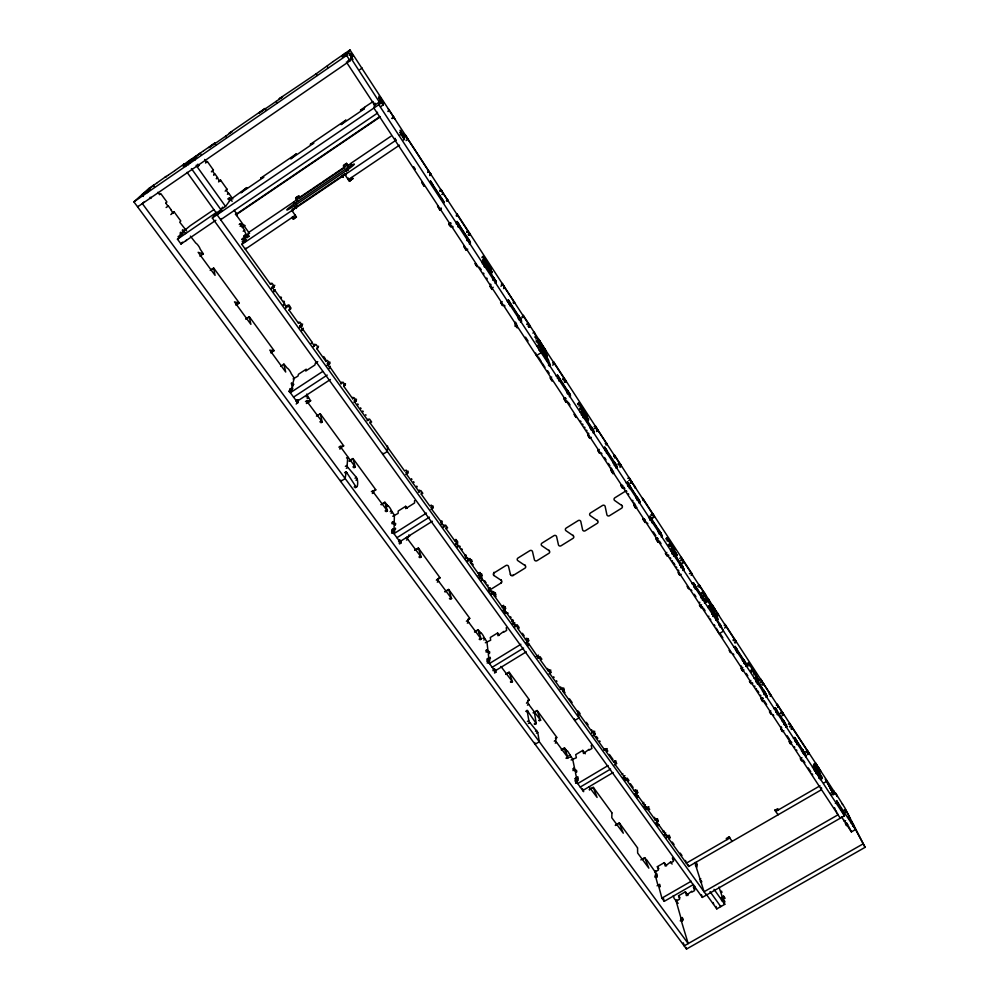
<?xml version="1.0" encoding="UTF-8"?>
<svg xmlns="http://www.w3.org/2000/svg" width="999" height="999" viewBox="0 0 999 999"><rect width="100%" height="100%" fill="white"/><g stroke="black" fill="none" stroke-linecap="round" stroke-linejoin="round"><path stroke-width="1.5" d="M392.757 516.233L398.139 513.411L398.176 511.063L405.669 506.306L405.669 508.628L414.585 502.972L414.548 500.661M407.842 139.385L405.731 135.327L404.583 136.101M399.525 543.956L400.886 543.094L400.287 540.983M400.099 540.734L399.925 539.959M340.821 480.144L340.659 481.431L345.154 478.533L346.178 471.74L355.519 486.088C358.029 490.072 358.429 479.395 356.381 477.372L347.065 466.433L347.727 457.205L346.516 457.979M392.619 533.266L394.006 531.568L393.044 528.983L391.695 529.832M392.869 523.813L394.205 522.964L394.393 515.197L391.471 510.789A3.409 0.687 57.3 0 0 389.672 507.517A3.409 0.687 57.3 0 0 387.824 505.806L384.865 502.147L381.168 504.507M394.93 525.212L393.231 521.628L391.895 522.477M500.924 666.42L512.45 681.793L509.165 672.377L505.869 674.4M402.222 135.964L404.395 139.51L404.445 136.576L402.297 133.504M387.562 446.016L387.337 451.461L382.804 454.37L382.867 453.134M403.196 140.097L404.395 139.298L400.062 132.218L401.148 133.878M343.619 445.916L340.209 446.416L355.307 467.033L352.984 458.716L349.25 461.126M419.842 557.704L421.166 556.88L418.406 548.214L414.997 550.349M395.542 140.297L395.142 138.349M242.183 227.522L245.092 225.599L240.334 223.701L244.618 230.282A6.731 1.174 55.3 0 0 247.877 236.875M405.794 474.45L408.179 472.927L406.156 470.092L404.657 471.041L370.117 422.964L370.242 421.378M394.805 118.806L388.249 108.741M368.107 419.105L367.982 420.579L354.807 402.235L355.107 399.7L356.156 401.173M366.121 415.084L365.522 414.797M467.932 619.542L469.73 618.418L467.669 620.404L468.144 621.54L481.256 639.173L478.159 629.957L475.087 631.855M320.217 413.911L322.29 421.99L307.205 401.748L306.818 400.699L310.614 400.761L307.617 396.066A3.559 0.737 56.1 0 0 306.705 394.106M637.549 847.989L637.649 853.046L648.838 868.156L644.817 857.941L642.232 859.452M353.946 402.31L356.381 400.736L354.258 397.789L352.734 398.776L352.934 397.265M386.113 511.675L387.45 510.826L384.89 502.372L381.193 504.732M343.693 386.176L345.217 385.189L345.429 383.716L343.906 384.702L343.693 386.176L352.734 398.776M341.733 382.105L341.483 383.691L330.269 367.482L329.121 368.231M445.03 591.858L448.651 589.597L451.585 598.601L438.099 580.519L437.649 579.457L440.01 577.772L418.356 547.976L414.96 550.124M380.656 106.618L383.042 104.995L383.441 102.61L380.207 97.652L379.82 99.613M534.977 724.375L536.276 723.601L527.097 710.326L528.971 721.44L537.737 732.342L539.31 741.745L535.077 744.28L534.79 742.519M646.965 860.214L656.181 873.326M381.281 99.301L379.083 96.154L380.107 98.152M611.937 812.961L611.788 817.731L623.276 833.203L619.38 823.151L615.471 825.449M329.033 368.706L330.269 367.482M327.185 365.072L329.633 363.474L329.895 362.063L327.46 363.661M221.303 211.463L220.429 210.24L215.747 213.436L212.325 218.007L702.347 897.402L844.467 815.808L378.821 104.683L379.333 102.048L374.488 105.345M326.86 365.696L328.009 364.947L328.471 362.6L329.545 364.098M377.485 112.275L377.297 113.237L220.654 219.73L221.503 218.531M318.531 346.228L316.695 348.589L325.936 361.463L326.223 360.065M374.9 103.509L373.888 108.042L840.271 818.218M373.464 103.946L374.975 103.209M313.249 346.753L314.847 344.143M311.051 343.706L312.312 342.495L302.972 329.483L301.823 330.244M296.179 404.058L298.114 401.96L297.14 400.087M297.165 402.023L298.276 401.286L298.251 399.925M349.438 181.343L352.834 178.384L349.438 181.343L344.942 174.713L345.242 173.664L346.091 174.9M348.389 178.309L348.314 179.683L399.5 145.155M301.698 330.681L302.972 329.483M299.475 327.61L301.261 324.687L302.222 326.036M348.326 166.983L347.802 164.823L337.287 171.94M298.801 196.091L299.787 197.877L344.53 167.62L343.456 166.021L346.703 163.324M289.51 308.928L289.098 310.177L298.551 323.326L298.926 322.053M344.53 167.62L343.668 165.297L343.456 166.021M289.098 310.177L291.046 307.904M285.939 307.68L288.823 304.807L290.309 306.88M285.564 308.254L287.287 305.232M283.316 305.132L284.628 303.946L275.075 290.647L273.913 291.421M273.751 291.82L275.075 290.647M561.813 749.787L564.56 748.151L568.144 757.904L556.056 741.608L555.544 740.434L556.743 737.449L555.481 738.199M271.491 288.674L273.451 285.951L274.288 287.125M333.229 61.488L349.987 49.95L447.989 200.649A1.873 1.836 72.2 0 1 447.502 200.874L446.553 201.111M246.503 240.559L245.654 239.373L241.82 244.368L270.542 284.353L271.029 283.192M317.145 75.462L316.096 73.889L333.117 61.576M295.429 215.21L245.292 249.201L245.879 248.152M293.718 218.257L292.582 216.633L292.17 217.57L293.306 219.206L295.816 216.845M299.787 197.877L299.625 196.254M296.466 208.416L295.617 207.193L291.908 210.539L296.466 217.07L293.306 219.206M294.418 203.434L293.594 202.26L297.14 199.088L311.276 189.535M297.577 201.099L295.667 198.351L296.428 197.265M565.671 751.573L567.682 751.211L572.664 759.078L574.787 769.405L573.526 770.154M526.461 703.209L529.183 699.762L527.922 700.524M138.112 206.393L137.6 206.868L350.075 60.777L351.848 57.58L350.637 58.404M351.099 57.592L352.847 55.782L351.186 53.234L350.012 54.058M245.192 237.337L248.227 234.89L249.275 236.363M243.344 240.522L245.954 237.213L245.205 234.99L247.178 237.75M247.552 237.1L246.703 235.914L248.739 232.405L293.731 201.973L294.543 203.159M241.808 239.598L243.356 238.162L244.493 239.748M349.126 55.232L351.186 53.234L352.834 55.694M833.079 794.854L835.726 793.318L844.729 807.642L865.109 847.327L686.525 949.05L133.891 201.86L346.578 55.432L349.987 49.95M345.267 53.222L343.631 55.732M249.563 233.566L236.126 214.748L236.726 213.861L379.982 116.546M220.879 209.64L225.549 206.456L230.319 199.937L229.608 197.79L232.143 201.348M221.815 208.379L217.083 214.773L706.43 895.067L706.156 894.217M222.165 207.892L222.74 207.13M216.583 212.312L177.46 239.198L180.994 244.006L215.859 220.292M264.872 108.591L259.128 113.049L280.794 98.202M449.225 224.638L450.399 223.089M456.256 215.322L456.843 214.548A1.848 1.823 74.5 0 1 457.23 214.186L514.81 302.972A1.786 1.761 -28.3 0 1 514.348 303.197L513.424 303.421M449.363 225.549L451.123 223.214M456.418 216.209L457.005 215.422A1.848 1.823 74.4 0 1 457.405 215.072L457.23 214.186M226.498 190.122L227.123 189.31L220.567 180.107L218.881 181.269M185.989 240.722L186.501 240.072M514.822 326.099L516.558 323.876M521.778 317.22L522.939 315.746A1.773 1.736 -27 0 1 523.326 315.409L545.641 350.187A1.761 1.711 -25.4 0 1 545.179 350.399L544.268 350.624M515.759 326.573L516.92 325.1M522.739 317.682L523.314 316.933A1.773 1.748 -26.8 0 1 523.701 316.596L523.326 315.409M180.994 244.006L182.455 242.158M552.859 363.174L553.446 362.45A1.748 1.698 -25 0 1 553.821 362.125L607.155 444.38A1.723 1.623 -23.8 0 1 606.705 444.592L605.819 444.805M552.759 365.222L553.921 363.773A1.761 1.698 -24.9 0 1 554.308 363.449L553.821 362.125M177.46 239.198L182.879 233.391L178.034 236.701M181.893 233.778L183.466 231.855L182.317 230.294L182.842 229.658L185.689 233.566M613.748 456.356L614.323 455.669A1.698 1.598 -23.7 0 1 614.697 455.344L635.589 487.912A1.698 1.573 -23.4 0 1 635.139 488.111L634.427 486.438A1.686 1.573 -23.5 0 0 634.877 486.251M614.41 457.942L614.984 457.255A1.711 1.611 -23.7 0 1 615.359 456.943L614.697 455.344M219.917 180.881L220.567 180.107M697.614 586.188L698.738 584.902A1.648 1.486 -22.9 0 1 699.1 584.602L718.706 615.184A1.636 1.461 -22.8 0 1 718.281 615.372L716.595 615.796M699.063 587.474L699.625 586.825A1.648 1.486 -22.9 0 1 699.987 586.525L699.1 584.602M724.225 625.411L724.787 624.787A1.623 1.449 -22.8 0 1 725.149 624.5L771.34 695.791A1.598 1.386 -22.5 0 1 770.928 695.966L770.104 696.166M724.625 628.071L725.736 626.81A1.623 1.449 -22.8 0 1 726.111 626.51L725.149 624.5M776.385 705.232L776.935 704.632A1.586 1.374 -22.5 0 1 777.284 704.345L837.349 796.515L835.726 793.318M777.472 707.442L778.021 706.83A1.586 1.374 -22.5 0 1 778.383 706.555L777.284 704.345M212.737 170.792L213.411 170.055L207.367 161.538L206.231 162.325M170.804 214.585L174.126 211.875L180.769 220.966L179.72 222.178L186.651 230.994M170.879 209.79L173.052 213.049M205.519 163.037L207.367 161.538M166.071 202.834L166.895 201.985L160.752 193.569L159.89 194.393M197.203 166.746L198.876 165.447L197.989 164.211M191.421 168.569L221.753 210.864M183.754 164.448L184.528 163.736L174.925 170.529M144.43 201.673L142.345 203.596L688.199 943.58L680.756 919.043L682.392 921.265M165.397 177.098L166.221 176.348L157.343 182.642M230.282 132.992L214.822 143.694M153.384 185.364L146.666 191.383L147.552 192.607M148.202 190.322L148.814 189.773L142.033 194.568L143.381 196.403M373.089 101.548L365.284 106.756M133.891 201.86L148.814 188.511L157.055 182.904M296.079 154.071L290.684 158.878L313.848 143.094L310.414 144.293M246.703 187.7L240.896 192.795L263.823 177.185L260.889 178.047M365.035 106.968L360.427 110.177L364.435 108.629L362.812 109.878L341.046 124.613L345.979 120.055L310.377 144.281M215.072 142.894L208.916 147.64L214.835 143.619L215.709 144.855M203.609 150.774L215.21 142.782M230.419 132.892L232.03 131.718L229.383 133.042M280.944 98.102L282.517 96.953L279.345 98.626M165.122 177.335L168.144 175.262M168.406 175.025L174.663 170.779M183.504 164.685L186.538 162.6M203.384 150.924L186.776 162.362L188.499 164.773M229.37 133.029L264.985 108.491M279.32 98.626L316.096 73.889M343.206 55.045L344.93 53.734M342.395 56.269L344.156 54.933L344.992 56.219M185.315 164.785L183.229 166.346L196.216 157.268L194.668 158.341M342.02 56.831L348.464 52.398L352.847 59.553L351.71 57.83M351.074 57.005L352.847 55.782M347.59 61.164L351.248 58.654L380.457 103.746L379.333 102.048M197.702 166.246L198.876 165.447M212.287 170.829L213.411 170.055M359.877 69.63L362.212 68.032M211.376 171.816L212.512 171.041L214.785 174.238L213.649 175.012M166.121 207.517L168.369 205.981L171.029 209.628M213.873 174.763L215.01 173.988L217.657 177.697L216.521 178.471M216.296 178.734L217.432 177.959L219.705 181.144L218.569 181.918M171.89 213.411L174.126 211.875M225.999 190.085L227.123 189.31M225.15 191.159L226.286 190.384L228.534 193.556M227.41 194.318L228.746 193.282L232.829 199.013M228.184 198.751L229.608 197.79M228.047 199.126L229.183 198.351M213.811 209.665L190.197 225.749L181.88 232.655M246.828 187.587L230.732 199.363M260.876 178.009L296.179 153.958M180.082 234.166L183.466 231.855M229.183 200.712L230.319 199.937M212.325 218.007L378.821 104.683M235.352 214.285L236.476 213.511L237.238 214.448M388.174 110.989L389.335 110.202L388.099 111.538M236.126 214.748L379.882 117.108M236.526 215.547L237.375 214.985M392.02 118.169L393.768 116.983L392.157 118.606M239.198 224.475L240.334 223.701M240.122 226.348L241.258 225.574M199.912 256.156L203.359 253.858L200.112 249.026A3.821 0.774 54.6 0 0 198.302 245.629A3.821 0.774 54.6 0 0 195.866 243.169L190.397 236.114M243.194 231.244L244.618 230.282M297.19 196.753L297.939 196.241M344.243 164.91L345.005 164.398M345.204 164.261L346.541 163.361M295.667 198.351L298.701 196.303M312.2 188.911L318.693 184.515M319.243 184.141L320.816 183.079M322.402 182.005L333.566 174.45M334.49 173.826L336.675 172.352M390.896 136.264L350.661 163.474L351.473 164.673M244.068 235.764L245.205 234.99M347.527 165.784L350.599 163.711L351.398 164.91M243.681 236.413L244.83 235.639M242.208 238.936L243.356 238.162M246.703 235.914L248.227 234.89M295.317 203.097L346.803 168.282A9.603 0.837 -34.6 0 1 354.358 164.198A9.603 0.837 -34.6 0 1 346.066 170.817L293.968 206.031A9.553 0.837 -34.8 0 1 286.813 209.852A9.553 0.837 -34.8 0 1 295.317 203.097L296.765 205.182M400.05 132.655L401.223 131.856L401.136 134.303L399.538 135.377M244.817 237.987L245.954 237.213M242.183 241.721L245.654 239.373M345.242 173.664L342.058 175.812L343.107 177.36M292.32 209.628L345.167 173.926M241.82 244.368L396.178 140.097M403.271 137.575L405.731 135.951L430.956 174.575L429.807 175.349M403.983 137.338L405.731 136.151M210.389 270.254L213.711 268.019L239.223 302.909L235.914 305.12L239.123 302.959L234.478 301.873L250.886 324.35L249.275 316.858L245.979 319.056M210.364 270.429L213.699 268.182L215.06 275.349L198.152 252.322L203.247 253.896M406.094 140.559L407.842 139.173M427.734 172.19L428.896 171.416M427.759 172.427L428.921 171.653L430.981 174.825L429.832 175.599M429.732 174.6L430.881 173.826L430.981 174.825M270.542 284.353L272.103 283.316L274.363 286.463L271.878 288.124M272.29 286.725L273.451 285.951M272.365 286.95L274.837 285.302M274.088 290.434L275.249 289.66M245.991 318.881L249.288 316.683L274.101 350.637L270.741 352.859M439.985 190.297L441.133 189.535L443.331 193.731L442.182 194.505M440.097 191.096L441.246 190.334L469.917 234.228L468.394 235.227M440.134 191.358L441.283 190.597M442.145 194.231L443.294 193.456M283.466 304.72L284.628 303.946M441.371 208.941L439.772 210.002L439.66 209.103L441.246 208.042M298.551 323.326L300.087 322.302L302.297 325.387L299.837 327.023M450.399 222.702L448.813 223.764L450.924 226.985L449.363 223.876M300.112 325.449L301.261 324.687M455.869 222.29L457.055 221.503L459.153 224.713L457.967 225.499M300.212 325.724L302.672 324.101M456.156 223.876L457.342 223.077M302.185 328.946L303.334 328.184M458.029 225.824L459.215 225.037M458.204 226.773L459.403 225.986M458.266 227.098L459.453 226.311M466.77 231.918L467.919 231.169M466.845 232.23L467.982 231.481L469.98 234.54L468.843 235.289M468.194 234.29L469.705 233.291L469.98 234.54M466.845 239.061L468.032 238.286L470.404 242.807M466.92 239.398L468.106 238.611M311.164 343.256L312.312 342.495M467.12 240.397L468.319 239.61M467.195 240.734L468.381 239.947M280.644 366.383L283.903 364.036L287.2 368.119A3.596 0.737 55.9 0 1 289.348 370.217A3.596 0.737 55.9 0 1 291.146 373.514L294.243 378.184L292.595 384.29L291.533 382.842L291.271 383.791L292.969 386.101M468.931 242.233L470.104 241.458M313.586 346.154L316.034 344.53L318.219 347.577L316.695 348.589M469.28 243.931L470.479 243.144L457.055 221.503M464.06 246.978L466.158 250.162L467.732 249.113M317.744 361.601L315.322 363.186L314.922 364.985L305.731 371.016L306.181 369.193L298.464 374.275L297.977 376.111L293.082 378.946M482.067 257.08L483.216 256.318L491.171 268.506L489.935 270.142M482.242 257.754L483.216 256.318M325.936 361.463L327.46 360.452L329.633 363.474M482.954 259.478L484.39 258.541L483.391 257.005M292.332 385.239L293.806 384.278L292.083 386.201L291.296 389.111L292.782 388.136L292.52 389.111L288.798 391.546M482.892 260.414L484.053 259.653L485.064 261.189L483.903 261.95M327.335 363.349L328.471 362.6M481.843 261.963L484.053 259.653M482.28 263.761L483.466 262.974M483.891 265.097L485.077 264.323L483.017 261.189L496.303 282.605L495.117 283.366M329.395 366.82L330.244 366.258M483.978 265.459L485.164 264.685M290.322 392.707L322.714 371.466M484.253 266.546L485.439 265.771M484.34 266.908L485.526 266.134M487.899 268.481L490.184 266.983L491.283 271.141M488.936 268.631L490.372 267.695L491.358 269.206M293.556 397.115L327.21 375.075M490.034 269.255L491.171 268.506M489.935 271.179L491.096 270.417L492.095 271.953L491.133 273.426M490.946 272.702L492.095 271.953M296.091 400.562L296.928 400.012M295.929 401.223L297.04 400.499M296.79 401.498L330.407 379.508M296.99 402.684L298.114 401.96M306.268 396.94L307.617 396.066M307.168 398.589L308.516 397.714M492.582 278.371L493.756 277.597L496.203 282.218M492.682 278.746L493.856 277.972M305.457 401.586L306.818 400.699M492.982 279.87L494.155 279.096M493.081 280.244L494.255 279.47M307.18 402.972L310.689 400.686L306.393 403.496M494.617 281.468L495.791 280.707M340.647 383.791L343.069 382.205L345.217 385.189M489.91 286.326L491.958 289.435L491.67 288.274L493.231 287.25M501.336 284.178L502.46 283.454L504.82 287.887L503.696 288.624M501.648 285.277L502.772 284.54L529.994 326.223L528.871 326.935M500.899 286.201L502.884 284.902M503.583 288.249L504.72 287.512M316.446 416.158L320.204 413.711L343.681 445.829L340.147 448.164M502.172 301.573L500.599 302.597L502.622 305.669L500.949 302.41M319.867 421.89L321.228 421.004M506.955 300.961L508.416 300.012L510.551 303.484L509.378 304.245M354.133 400.786L356.556 399.225M320.991 422.789L322.352 421.903M508.129 302.585L509.003 302.01L508.416 300.012M508.966 304.033L510.427 303.084M510.027 305.257L510.901 304.683L509.852 305.856M517.757 316.82L518.931 316.059L520.916 319.106L521.565 321.203L520.404 321.965M517.882 317.232L518.931 316.059M518.269 318.481L519.443 317.732L518.394 318.906M519.168 320.242L520.916 319.106M367.12 420.629L369.53 419.068L371.628 421.99L370.117 422.964M526.972 324.026L528.084 323.314L530.119 326.623L529.008 327.347M527.097 324.438L528.221 323.713M338.861 447.165L340.209 446.303M527.922 326.074L529.582 325L530.119 326.623M339.797 449.088L341.146 448.214M532.917 333.129L534.315 332.23L536.151 337.187L545.104 350.437L547.09 355.944L545.953 356.631M534.565 337.05L535.988 336.913M535.651 338.923L536.775 338.199M349.225 460.914L352.959 458.504L375.824 489.797L372.39 491.995M535.914 341.096L537.287 340.572L547.052 355.944M537.624 340.322L539.01 339.435L541.47 344.006L540.084 344.892M536.725 342.133L537.862 341.396M537.962 341.646L539.448 340.696L565.809 381.069L564.348 382.005M537.912 342.195L539.585 341.121M345.354 466.358L346.728 465.484M346.316 468.319L347.689 467.432M537.275 346.216L538.711 345.292L537.037 340.322M539.935 344.468L541.47 344.006M352.922 466.995L354.27 466.133M344.58 472.714L345.966 471.828M538.386 348.151L539.835 347.227L548.014 359.141L550.412 365.447L549.238 366.158M353.983 467.819L355.332 466.945M345.691 473.551L347.078 472.664M540.534 349.937L538.973 350.274L540.384 349.737L550.362 365.459M540.097 351.136L540.971 350.574M542.569 350.112L544.255 349.038M543.381 352.172L545.342 350.911M544.867 355.794L546.291 354.882M355.02 478.246L356.381 477.372M355.969 480.207L357.342 479.333M546.028 359.178L547.452 358.254M546.853 361.288L548.576 360.189M354.133 486.975L355.519 486.088M355.219 487.787L356.606 486.9M548.426 365.135L549.587 364.385M371.378 491.558L375.774 489.897M551.723 377.073L550.187 378.059L552.122 381.019L550.349 377.61M372.327 493.481L373.676 492.632L387.4 510.939M556.168 376.099L557.604 375.174L559.702 378.596L558.553 379.333M405.806 472.714L408.179 471.191M557.305 378.296L558.453 377.56L557.604 375.174M558.379 378.846L559.527 378.122M559.065 380.769L560.214 380.032L559.24 381.256M562.587 379.133L563.973 378.246L565.983 381.531L564.61 382.417M562.762 379.595L564.148 378.708M563.923 380.569L565.297 379.695L565.983 381.531M385.589 505.794L386.9 504.945M566.52 391.283L567.669 390.559L569.58 393.469L570.491 395.941L569.343 396.678M566.708 391.783L567.669 390.559M386.513 506.643L387.824 505.806M567.245 393.256L568.394 392.52L567.42 393.756M568.431 394.205L569.58 393.469M385.114 510.926L386.451 510.077M418.419 492.007L420.791 490.497L422.802 493.294L421.316 494.23L429.807 506.056L431.293 505.119L433.279 507.892L430.906 509.39M390.147 511.625L391.471 510.789M391.046 513.261L392.37 512.425M564.173 399.35L566.083 402.26L567.619 401.286M577.559 403.721L578.945 402.834L586.263 414.048L586.65 415.035L584.989 416.096M577.934 404.695L579.32 403.808L578.945 402.834M391.858 523.688L393.206 522.839M578.846 406.094L580.244 405.219L579.32 403.808M394.18 524.175L395.604 523.276L395.579 524.487L394.155 525.399L394.056 529.083L395.504 528.171L395.479 529.408L391.633 531.918M579.645 408.291L580.769 407.58L581.693 409.003M580.019 409.29L581.143 408.579L580.769 407.58M580.394 409.852L582.617 408.454L584.865 414.26M391.658 531.081L393.007 530.219M580.282 412.3L581.418 411.576L583.503 414.972M430.831 507.554L433.191 506.068M391.596 533.166L394.006 531.568M581.256 414.86L582.405 414.135L581.418 411.576M393.956 533.666L426.486 513.074M582.167 415.172L583.304 414.46M582.367 415.696L585.739 413.636L586.65 415.035M584.602 415.097L586.263 414.048M582.954 417.232L584.09 416.508L583.141 417.757M396.928 537.712L429.433 517.157M586.126 418.194L587.237 417.482L588.161 418.893L588.561 419.905L587.437 420.616M587.037 419.605L588.161 418.893M398.576 540.496L399.388 539.984M398.564 541.333L399.912 540.484M399.563 541.833L432.367 521.241M406.118 538.236L409.578 535.963L408.816 534.927M399.001 543.019L400.899 541.82M406.481 540.084L407.804 539.248L421.128 557.005M440.671 521.665L441.77 520.979M589.86 427.535L591.271 426.635L593.144 429.495L594.18 432.142L593.044 432.854M440.696 522.29L442.082 521.416M590.059 428.059L591.271 426.635M596.69 431.506L598.064 430.644L595.466 425.886L594.105 426.748M440.809 524.163L442.195 523.289L431.83 509.44L431.693 506.393L432.567 507.592M590.958 429.458L592.095 428.746L591.158 429.995M440.846 524.787L442.195 523.289M594.979 428.084L596.066 427.397L621.153 465.809L620.067 466.483M592.007 430.207L593.144 429.495M594.904 428.758L596.266 427.897M443.269 526.585L445.629 525.099L447.602 527.834L446.128 528.771L454.445 540.347L455.906 539.423L457.854 542.145L455.507 543.618M442.819 527.534L444.205 526.66L444.093 525.012M596.49 430.994L598.064 430.644M587.887 435.439L589.76 438.299L591.283 437.337M418.906 557.042L420.229 556.218M599.213 449.425L597.702 450.374L599.562 453.209L597.689 449.675M454.807 541.358L456.181 540.496L457.03 541.683M603.608 447.927L604.745 447.215L606.593 450.037L605.681 451.298M455.069 544.567L456.443 543.706L456.181 540.496M604.982 450.487L605.844 449.95L604.745 447.215M605.456 450.749L606.593 450.037M456.805 544.692L457.904 544.005M456.968 546.628L458.341 545.766L466.57 557.23L468.568 560.576L467.195 561.426M606.343 452.947L607.479 452.235L606.843 453.321M457.018 547.277L458.341 545.766M464.947 555.469L465.771 554.957M612.986 462.849L614.397 461.975L616.221 464.76L617.382 467.582L616.246 468.294M465.01 556.118L466.108 555.444M613.498 463.236L614.397 461.975M465.197 558.091L466.57 557.23M614.173 464.922L615.309 464.21L614.41 465.484M465.259 558.741L466.633 557.879M614.81 465.646L616.221 464.76M618.044 463.973L619.405 463.124L621.378 466.346L620.029 467.195M467.207 558.628L467.932 558.179M615.322 466.034L616.458 465.322L604.932 447.689M618.269 464.51L619.63 463.661M619.043 465.097L620.479 464.198L621.378 466.346M437.187 579.42L440.035 577.634L436.338 580.207M467.033 560.826L469.905 558.503M613.886 472.989L612.949 473.588L611.113 470.791L612.237 470.079M616.021 467.719L617.145 467.02M479.957 572.402L478.571 573.938L470.429 562.599L470.217 560.626L471.316 559.939M612.949 473.588L612.275 471.878L613.586 471.053M437.3 582.142L438.611 581.318M470.429 562.599L471.89 561.688L471.703 559.952M444.98 591.62L448.601 589.36L469.742 618.281L467.944 619.392M627.822 478.346L629.17 477.51L631.843 482.367L630.494 483.216M624.038 487.25L622.539 488.186L620.716 485.414L621.853 484.715M628.758 480.556L630.107 479.707M478.946 574.675L480.169 573.913L481.006 575.074M626.186 483.004L627.584 482.13L629.395 484.89L628.234 486.338M478.071 575.948L481.331 573.913M622.539 488.186L621.84 486.438L622.951 485.739M626.698 483.404L627.822 482.704L639.785 501.548M630.257 482.654L631.843 482.367M479.383 577.272L481.943 575.686L481.73 573.938M627.422 485.152L628.558 484.44L640.097 502.297L638.973 502.984M479.333 578.034L480.569 577.272L480.169 573.913M627.672 485.726L628.796 485.027L627.584 482.13M480.844 577.322L481.53 576.898M627.996 485.764L629.395 484.89M480.931 577.996L482.017 577.322M629.07 486.75L630.069 486.138L630.806 487.887L629.807 488.499M449.413 598.676L450.724 597.864M450.299 599.275L451.61 598.513M481.168 580.019L482.392 579.245L490.459 590.484L492.445 593.793L491.208 594.555M629.245 487.912L630.369 487.212M481.243 580.694L482.392 579.245M629.482 488.499L630.619 487.799M488.536 590.759L501.098 582.966A1.736 1.598 -8.6 0 0 501.273 580.394L493.906 575.474A1.748 1.611 -8.2 0 1 494.08 572.902L505.906 565.546A1.748 1.611 -9.3 0 1 508.516 566.396L510.514 574.662A1.736 1.598 -9.7 0 0 513.124 575.499L524.95 568.169A1.748 1.611 -10.8 0 0 525.137 565.584L525.024 564.972M525.137 565.584L517.794 560.626A1.748 1.611 -10.5 0 1 517.994 558.029L529.87 550.649A1.748 1.623 -11.7 0 1 532.479 551.498L534.428 559.827A1.748 1.611 -12 0 0 537.037 560.676L548.913 553.296A1.748 1.611 -13.2 0 0 549.138 550.699L549.013 550.212M549.138 550.699L541.808 545.704A1.748 1.623 -12.9 0 1 542.02 543.094L553.958 535.664A1.748 1.623 -14.2 0 1 556.568 536.525L558.466 544.905A1.748 1.623 -14.5 0 0 561.076 545.766L573.014 538.349A1.748 1.623 -15.8 0 0 573.251 535.739L573.114 535.264M573.251 535.739L565.946 530.706A1.761 1.636 -15.6 0 1 566.171 528.071L578.171 520.604A1.761 1.636 -16.9 0 1 580.794 521.478L582.629 529.907A1.761 1.623 -17.1 0 0 585.227 530.781L597.24 523.326A1.761 1.636 -18.4 0 0 597.489 520.691L597.327 520.229M597.489 520.691L590.209 515.621A1.761 1.636 -18.3 0 1 590.459 512.974L602.522 505.469A1.761 1.636 -19.7 0 1 605.132 506.343L606.917 514.835A1.761 1.636 -19.8 0 0 609.515 515.709L621.578 508.229A1.761 1.636 -21.2 0 0 621.853 505.569L621.678 505.119M621.853 505.569L614.597 500.462A1.773 1.648 -21.2 0 1 614.86 497.802L625.811 490.984M488.274 588.711L489.235 588.111M488.886 588.511L489.835 587.924M635.639 497.44L637.037 496.578L640.097 502.297M488.973 589.185L490.059 588.511M635.888 498.039L637.037 496.578M489.235 591.233L490.459 590.484M636.925 499.637L638.299 499.537M489.323 591.92L490.546 591.158M637.175 500.237L638.836 499.313M490.984 591.733L492.07 591.058M637.961 500.599L639.085 499.912M490.896 594.018L493.706 591.57M636.875 507.392L635.651 508.141L633.853 505.407L634.977 504.707M638.723 502.385L639.847 501.698L639.048 499.837M503.571 605.307L502.222 606.855L494.23 595.741L493.956 593.681L495.217 592.894M635.651 508.141L634.914 506.343L635.839 505.769M494.23 595.741L495.679 594.842L495.417 592.907M466.371 621.216L467.682 620.479M467.345 623.139L468.643 622.34M650.898 514.81L652.509 513.823L654.47 517.007L652.859 517.994M645.804 521.99L645.054 522.452L643.269 519.73L644.48 518.981M651.423 515.234L652.759 514.398M502.335 607.504L503.683 606.668L504.957 608.453M648.576 517.182L649.962 516.321L651.735 519.03L650.599 520.504M651.835 515.671L653.433 514.672L654.47 517.007M502.697 608.029L504.857 606.693M645.054 522.452L644.28 520.604L645.391 519.917M648.738 517.857L650.224 516.933L661.226 533.716M652.784 517.307L654.208 516.421L629.82 479.021M503.009 610.127L505.531 608.566L505.282 606.868M649.899 519.455L651.023 518.768L650.199 516.858M502.834 611.001L505.007 609.59M649.887 520.242L651.735 519.03M504.295 610.789L505.107 610.289M504.607 612.899L505.956 612.062L513.861 623.064L515.834 626.361L514.485 627.185M651.96 522.002L653.059 522.102L651.947 522.789M474.513 631.93L478.109 629.707L480.744 633.016A3.272 0.637 58.5 0 1 482.367 634.377A3.272 0.637 58.5 0 1 484.153 637.599L486.925 641.783L487.987 650.936L486.688 651.735M504.707 613.598L505.956 612.062M478.971 632.929L479.995 632.292M479.508 633.778L480.781 632.991M479.158 639.26L480.457 638.473M479.995 639.797L481.293 639.06M482.879 638.386L484.178 637.674M512.062 621.053L512.874 620.554M657.841 531.343L659.228 530.481L660.976 533.166L662.362 536.301L661.238 536.987M512.175 621.765L513.523 620.928M658.104 531.955L659.228 530.481M483.766 639.997L485.052 639.21M499.375 635.426L497.602 632.991L490.309 637.474L490.646 640.234L485.339 642.757M512.512 623.9L513.861 623.064M658.928 533.828L660.314 532.979L659.752 534.115M513.911 623.626L514.985 622.964M659.59 534.015L660.976 533.166M512.624 624.612L513.973 623.776M514.847 626.173L517.157 624.762L519.005 627.335L517.557 628.221L525.387 639.11L526.823 638.236L528.658 640.784L526.361 642.195M656.143 539.323L657.904 542.007L659.39 541.096L661.038 543.618M665.809 538.661L667.157 537.837L673.913 548.189L674.475 549.425L672.851 550.412M485.789 650.511L487.075 649.712L487.987 650.936M666.358 539.885L667.694 539.06L667.157 537.837M485.939 651.935L487.237 651.136L487.075 649.712M667.207 541.183L668.543 540.359L667.694 539.06M488.149 652.372L489.535 651.523L489.697 652.959L488.311 653.808L488.811 658.154L490.209 657.292L490.384 658.753L488.986 659.615M668.443 544.617L669.805 543.781L670.666 545.092L669.305 545.916M669.005 545.866L670.366 545.029L669.805 543.781M486.763 659.178L488.074 658.366L489.885 660.851M486.925 660.639L488.236 659.839L488.074 658.366M670.928 548.214L673.076 546.89L676.348 554.17M487.037 661.625L488.349 660.814L489.26 662.062L487.2 663.099M487.837 661.887L489.148 661.076L488.236 659.839M672.277 548.951L673.626 548.126L674.475 549.425M666.845 552.447L665.359 553.359L667.107 556.018L666.271 554.083M672.577 549L673.913 548.189M525.387 639.585L526.723 638.761L527.971 640.509M670.504 550.686L671.89 549.837L673.626 552.484L672.527 553.97M525.986 640.009L528.271 638.611L528.658 640.784M671.465 551.673L673.788 550.262L670.541 543.019M489.435 663.536L520.866 644.293M527.21 642.12L528.009 641.633M672.24 553.334L673.626 552.484M526.011 643.219L527.36 642.394L526.723 638.761M671.927 553.896L673.314 553.034L671.89 549.837M674.425 553.746L675.774 552.909L676.623 554.208L677.197 555.469L675.836 556.306M527.709 645.042L529.058 644.218L538.761 658.266L538.498 656.88M673.388 555.906L674.775 555.057L673.95 556.381M492.182 667.282L523.588 648.064M675.274 555.044L676.623 554.208M527.847 645.766L529.058 644.218M493.306 669.33L494.105 668.855M492.907 670.641L494.667 668.843M494.218 670.566L495.529 669.767M494.93 671.003L526.298 651.835M494.343 671.565L495.654 670.754L494.742 669.517M679.72 558.329L681.306 557.355L684.09 562.375L682.767 563.186M494.517 673.051L495.841 672.252L495.654 670.754M680.744 560.077L682.155 559.215L705.344 594.73L703.945 595.579M680.843 560.814L682.442 559.84M681.955 562.887L683.803 561.75L684.09 562.375M679.595 564.547L680.968 563.711L682.692 566.333L684.165 569.617L682.779 570.454M679.882 565.197L680.968 563.711M680.756 567.157L682.142 566.321L681.056 567.819M506.056 673.988L509.103 672.127L529.183 699.6L527.922 700.361M681.306 567.182L682.692 566.333M536.213 656.53L538.486 655.144M537.762 658.054L540.047 656.655L541.858 659.178L540.434 660.052L548.101 670.741L549.525 669.867L551.323 672.377L549.05 673.751M677.971 572.552L679.695 575.187L681.168 574.288M510.414 681.917L511.7 681.131M511.188 682.379L512.475 681.668M691.733 583.678L693.381 582.679L695.079 585.277L695.379 585.938L693.731 586.937M548.601 671.503L550.874 670.117M693.706 586.101L695.079 585.277M693.806 586.688L694.904 586.026L693.381 582.679M694.929 588.798L696.303 587.961L695.791 589.135M701.473 592.732L702.871 591.895L711.276 605.244M701.985 593.331L703.733 592.257L705.656 595.379L704.332 596.178M702.709 593.693L704.033 592.894M702.697 593.843L704.445 592.794L705.656 595.379M700.911 597.102L702.272 596.278L703.958 598.851L705.531 602.272L704.432 602.934M700.948 597.939L702.584 596.952L702.272 596.278M527.447 705.144L528.721 704.37L540.621 720.316L537.2 710.726L533.928 712.699M702.16 599.825L703.958 598.851M699.762 602.822L699.725 602.172M702.747 600.349L703.533 599M704.67 600.387L706.268 599.412L702.796 591.932M706.905 599.912L708.478 598.963L711.55 605.556L707.866 607.554M560.227 689.31L562.499 687.936L564.273 690.409L562.849 691.271L592.22 732.142L593.618 731.293L595.342 733.703L593.106 735.052M562.849 691.271L562.362 688.96L563.786 688.111L564.273 690.409M701.585 604.745L700.137 605.631L701.061 607.704L702.522 606.818M525.786 711.3L527.085 710.526M705.794 602.322L707.404 601.348C708.566 601.136 719.605 619.917 717.607 618.98L709.215 605.656L713.124 614.085L720.479 624.887L723.513 631.081L719.118 633.728L717.282 629.732M526.548 711.725L527.834 710.951M707.891 606.63L709.365 605.819M709.677 605.644L711.001 604.845M533.066 712.824L537.125 710.464L556.73 737.274L555.481 738.024M709.914 606.381L711.5 605.419M710.664 606.218L712.487 605.107L715.334 610.202L714.023 611.001M712.025 607.929L713.423 607.08L735.938 641.583L734.552 642.407M711.887 608.853L713.723 607.742M527.372 721.465L528.683 720.679M711.738 610.826L713.348 609.865M713.711 610.339L715.022 609.54L715.334 610.202M528.396 723.476L529.707 722.677M712.874 612.749L714.485 611.788M708.803 616.87L708.766 616.108M711.775 614.285L712.874 613.623M538.661 720.454L539.935 719.692M534.228 723.963L535.526 723.176M539.385 720.866L540.659 720.104M712.674 616.433L714.035 615.609M715.721 620.117L717.607 618.98M716.758 620.367L718.119 619.555M535.427 731.206L536.738 730.419M536.438 733.204L537.749 732.417M718.706 625.049L720.067 624.225M719.867 627.022L721.228 626.198L720.754 625.337M554.283 741.196L555.544 740.434M555.282 743.131L556.543 742.369M733.066 639.947L734.365 639.173L736.275 642.27L734.977 643.044M733.391 640.634L734.964 639.522L736.275 642.27M561.238 749.824L564.485 747.876L566.858 750.873M733.741 647.227L735.089 646.428L736.725 648.925L737.062 649.65L735.714 650.449M591.408 733.316L594.767 731.305M564.984 751.023L566.233 750.274M735.376 649.725L736.725 648.925M592.994 735.801L595.092 734.552M735.726 650.686L736.812 650.037L735.089 646.428M736.75 652.634L738.099 651.823L737.637 653.034M568.793 755.843L570.042 755.107M565.971 758.229L567.482 757.317M566.908 758.428L568.181 757.741M569.68 757.442L570.928 756.693M585.264 753.783L582.804 750.399L575.711 754.632L576.373 757.754L571.116 760.002M742.294 660.302L743.643 659.502L745.266 661.975L747.027 665.659L745.679 666.458M742.644 661.026L743.993 660.227L743.643 659.502M743.918 662.774L745.266 661.975M743.693 663.236L745.042 662.424L745.404 663.161L744.317 663.811M747.389 663.423L748.701 662.637L754.957 672.215L755.656 673.663L753.833 674.75M603.846 749.999L606.093 748.676L607.792 751.048L606.393 751.885L613.636 761.962L615.034 761.126L616.72 763.486L614.497 764.809M572.689 769.018L573.95 768.268L574.787 769.405M607.18 748.613L605.794 749.437L606.393 751.885M742.931 667.744L741.495 668.606L742.544 670.829L743.98 669.967M748.076 664.847L749.387 664.06L748.701 662.637M573.014 770.629L574.288 769.879L573.95 768.268M748.863 666.046L750.174 665.272L749.387 664.06M575.124 771.016L576.473 770.217L576.798 771.84L575.449 772.639L576.46 777.534L578.146 779.832M750.736 670.366L752.047 669.58L752.846 670.791L751.523 671.578M751.435 671.815L752.746 671.041L752.047 669.58M576.46 777.534L577.822 776.722L578.159 778.371L576.798 779.183M574.675 778.795L575.948 778.046L577.859 780.631M753.571 673.239L754.957 672.215M575.012 780.456L576.286 779.695L575.948 778.046M575.237 781.543L576.51 780.781L577.36 781.942L576.086 782.692M575.861 781.605L577.135 780.843L576.286 779.695M575.574 783.204L576.86 782.442L576.51 780.781M753.995 678.171L755.344 677.372L756.942 679.819L757.304 680.569L755.968 681.368M750.861 680.456L749.425 681.318L751.048 683.766L749.974 681.518M577.709 783.603L608.079 765.559M613.861 762.349L616.083 761.026M755.731 679.12L757.579 678.034L758.366 679.233L759.078 680.706L757.23 681.793M755.606 680.619L756.942 679.819M757.042 680.019L758.366 679.233M755.793 681.917L757.142 681.118L755.344 677.372M759.415 679.894L760.788 679.083L763.723 684.303L762.437 685.064M580.244 787.062L610.589 769.055M757.042 683.616L758.391 682.816L758.753 683.578L757.679 684.215M760.464 682.042L761.837 681.231L783.353 714.173L781.992 714.972M754.72 685.976L754.944 686.675M760.639 682.866L762.187 681.942M582.792 790.521L613.111 772.539M761.825 684.49L763.373 683.578L763.723 684.303M589.31 789.585L593.256 787.249L611.912 812.774M589.385 789.859L593.344 787.524L597.09 797.439L589.148 786.9M622.027 774.1L622.802 773.638M762.399 690.983L763.736 690.197L765.321 692.619L767.17 696.428L765.821 697.215M762.761 691.745L764.098 690.946L763.736 690.197M623.701 776.435L624.999 775.674M763.985 693.418L765.321 692.619M622.901 777.434L624.2 776.66L615.546 765.159L614.497 761.038L615.859 762.949M763.86 694.018L765.197 693.231L765.571 693.993L764.223 694.78M623.114 778.271L624.412 777.497L624.2 776.66M625.037 779.482L627.26 778.171L628.933 780.506L627.547 781.33L634.652 791.208L636.026 790.396L637.699 792.707L635.476 794.018M762.999 698.338L761.575 699.175L762.674 701.473L764.098 700.636L766.633 704.495M624.8 780.606L626.098 779.844L625.549 777.746M634.103 790.921L635.401 790.159L636.85 792.182M773.613 708.666L775.199 707.729L777.16 710.901L775.823 711.688M770.853 710.926L769.43 711.763L771.016 714.173L769.904 711.85M634.79 791.483L637 790.184L637.699 792.707M634.989 793.681L636.788 792.619M775.449 710.913L776.772 710.127M635.988 794.068L636.763 793.618M635.252 795.142L636.55 794.38L635.401 790.159M775.761 712.374L777.097 711.588L775.199 707.729M636.688 796.615L637.974 795.853L645.017 805.631L646.902 808.79L645.604 809.552M776.96 714.01L778.296 713.224L778.671 713.998L777.334 714.784M780.569 712.612L781.842 711.862L783.716 714.909L782.442 715.659M636.912 797.464L638.211 796.702L637.974 795.853M780.719 712.849L782.242 711.95L783.716 714.909M780.931 713.361L782.217 712.612M642.769 802.984L643.806 802.372M782.105 721.078L783.428 720.304L784.989 722.689L786.925 726.61L785.589 727.384M643.006 803.833L643.781 803.383M782.754 721.703L783.815 721.078L783.428 720.304M644.417 805.269L645.441 804.67M783.666 723.463L784.989 722.689M643.718 806.393L645.017 805.631M783.641 724.213L784.964 723.426L785.351 724.213L784.29 724.837M643.955 807.254L645.254 806.493M615.372 825.162L619.293 822.864L637.512 847.801M788.361 724.175L789.709 723.376L792.707 728.671L791.433 729.407M645.829 808.403L648.026 807.117L649.675 809.402L648.301 810.214L655.269 819.917L656.643 819.105L658.266 821.378L656.068 822.664M648.95 806.842L647.577 807.642L648.301 810.214M789.472 726.423L790.833 725.624L808.703 752.984L807.354 753.77M780.856 729.158L782.429 731.53L783.84 730.706M789.934 727.135L791.208 726.385M791.058 728.658L792.319 727.909L792.707 728.671M793.368 738.273L794.692 737.512L796.228 739.859L796.628 740.659L795.304 741.433M654.632 819.48L655.906 818.73L656.818 820.004M790.471 740.796L789.06 741.62L790.609 743.993L789.447 741.595M655.332 820.067L657.517 818.78L658.266 821.378M794.642 740.783L796.228 739.859M656.505 822.614L657.742 821.702M655.868 823.813L657.155 823.064L655.906 818.73M795.591 742.107L796.653 741.483L794.692 737.512M657.242 825.211L658.541 824.462L665.434 834.065L667.307 837.199L666.033 837.949M796.49 743.818L797.814 743.044L798.213 743.855L796.877 744.63M657.504 826.086L658.791 825.336L658.541 824.462M663.136 831.318L663.898 830.881M801.448 750.611L802.759 749.849L806.305 756.218L805.506 756.68M663.386 832.192L664.41 831.593M801.585 751.573L803.159 750.649L802.759 749.849M664.747 833.566L665.771 832.966M802.971 752.946L804.295 752.185M805.718 751.623L807.542 750.674L809.09 753.758L807.567 754.645M664.148 834.814L665.434 834.065M803.308 753.671L804.357 753.059L804.769 753.87L803.708 754.482M806.355 752.247L807.617 751.51L807.229 750.736M664.41 835.701L665.696 834.952M666.221 836.787L668.418 835.514L670.029 837.761L668.656 838.561L688.711 866.47L821.353 789.784M802.01 757.779L800.611 758.591L801.797 761.026L800.261 758.691M640.846 859.914L644.73 857.654L646.828 860.389M813.785 764.485L815.783 763.311L817.157 765.933M813.311 765.259L814.672 764.46L817.632 768.98M812.499 767.482L813.81 766.72L815.321 769.03L814.01 769.792M814.959 766.82L816.97 765.646M815.534 768.643L816.895 767.856L822.364 778.371L820.304 779.57M817.731 771.59L819.992 770.279L818.805 767.931L817.557 768.656M814.422 770.616L815.733 769.854L818.943 774.762L820.179 777.234L818.868 777.984M814.797 771.415L815.858 770.803L820.179 777.234M815.646 773.076L816.957 772.314L817.369 773.126L816.32 773.738M818.031 772.939L820.716 771.39L819.929 769.817M657.08 876.647L654.645 871.228L655.506 870.728L655.744 871.59L658.316 870.092L657.379 866.657L664.273 862.661L666.545 865.808M817.657 774.812L819.392 773.813L822.364 778.371M817.632 775.524L818.943 774.762M672.102 864.098L670.579 861.987L665.234 866.083L664.273 862.661M818.743 776.81L820.803 775.611L821.553 776.747L819.217 778.109M818.805 777.297L820.878 776.098L821.29 776.91L814.272 763.673L816.158 766.72M819.555 778.433L821.628 777.234M655.544 874.537L656.83 873.788L657.305 875.536L654.707 877.035M824.088 782.854L826.772 781.293M820.017 785.801L775.724 811.438L774.999 809.727M682.529 920.341L681.006 918.256L675.911 900.324L676.76 899.824L677.01 900.698L679.57 899.212L678.558 895.753L685.401 891.807L686.425 895.241L691.72 891.22L691.995 892.095L694.555 890.609L693.481 887.137L694.879 886.325M694.967 863.074L696.291 862.312L696.84 864.048L695.516 864.809L704.058 891.77L838.024 814.797L837.312 813.373M657.067 885.838L659.69 884.315L660.177 886.101L658.865 886.85L661.9 898.126L664.26 901.335L693.568 884.452M695.479 865.259L696.815 864.684M830.319 793.493L832.579 792.095L830.082 788.448M831.368 794.904L833.403 793.73L832.579 792.095M661.9 898.126L691.233 881.218M699.562 879.495L700.811 878.77M700.124 881.293L701.385 880.569M835.339 803.408L837.399 802.222L844.467 815.808M700.898 882.379L701.91 881.792M686.35 895.641L687.637 894.904L685.401 891.807M843.718 810.751C844.779 807.766 847.951 812.15 845.204 812.15M847.552 817.419L848.9 816.645L850.024 818.381M845.616 820.666L844.355 821.39L843.518 819.729M848.7 819.005C852.447 819.093 841.695 805.107 846.453 811.425M847.689 824.525L846.328 825.299L845.479 823.626L846.665 822.939M681.006 918.256L682.305 917.507L682.829 919.342L681.193 920.279M850.736 822.776L851.747 822.202M680.219 920.841L681.855 919.904M723.788 899.038L722.289 896.927L723.601 896.178L725.112 898.288M720.891 898.388L722.127 897.676L723.838 900.049M721.565 899.487L724.213 897.976L723.601 896.178M721.49 900.186L722.739 899.475L722.127 897.676M852.547 826.26L853.895 825.486L851.036 821.103L865.109 847.327M722.252 901.248L723.488 900.536L722.739 899.475M723.838 902.659L724.824 902.085M706.842 895.054L716.795 908.89L724.762 904.332L723.488 900.536M841.458 816.695L851.41 831.88L855.506 829.532L836.55 800.549L837.399 802.222M862.924 843.98L684.178 945.878L683.341 942.869M409.528 536.076L406.843 537.312L407.804 539.248M265.172 109.003L266.146 110.352M446.428 200.275L447.365 200.037A1.861 1.836 72.3 0 0 447.852 199.812M513.074 302.272L513.986 302.048A1.786 1.761 -28.6 0 0 514.46 301.823M543.818 349.338L544.73 349.113A1.761 1.711 -25.5 0 0 545.192 348.901M605.194 443.256L606.068 443.032A1.711 1.623 -23.8 0 0 606.53 442.832M689.397 573.638L691.096 573.214A1.648 1.498 -23 0 0 691.533 573.026L692.407 574.912A1.648 1.498 -23 0 1 691.97 575.112L691.121 575.324M715.659 613.798L717.332 613.386A1.623 1.461 -22.8 0 0 717.769 613.199M769.03 693.993L769.854 693.793A1.586 1.386 -22.6 0 0 770.279 693.606M761.063 698.388L762.712 697.989M274.013 350.699L269.792 350.125L285.702 372.028L283.903 364.223M352.235 56.731L350.649 54.308M297.402 400.112L298.276 401.286M393.981 532.405L392.994 531.056L392.957 532.305L400.886 543.094M582.917 789.485L582.405 788.698M583.066 789.709L583.628 791.67L576.86 782.442M297.864 402.959L289.235 391.233L289.51 390.247L290.584 391.72L289.96 388.623L291.833 391.183M495.841 672.252L488.523 662.287L488.349 660.814M393.231 521.628L394.205 522.964M148.814 188.511L150.15 190.334M182.18 234.028L180.744 232.205L180.207 232.842L181.368 234.428M487.237 651.136L489.048 653.596M574.288 769.879L575.948 772.152M659.839 887.062L657.604 884.015L655.244 875.224L656.88 877.472M150.986 197.29L150.824 198.464L150 197.352M393.044 528.983L394.792 531.368M153.322 185.402L154.395 186.863M678.159 903.396L674.15 898.451L673.338 895.604M157.867 192.295L159.603 194.668M165.784 203.122L168.094 206.269M657.379 866.657L658.903 868.755M678.558 895.753L680.057 897.801M405.669 506.306L407.105 508.279M215.747 213.436L216.621 214.648M673.938 860.039L672.414 857.941L673.413 861.35L670.829 862.849L670.579 861.987M693.481 887.137L694.967 889.197M242.969 238.823L244.593 241.084M243.719 241.084L244.58 242.282M710.027 891.62L720.779 906.605L720.466 905.656M288.411 306.031L290.634 309.141M469.955 559.003L471.89 561.688M480.032 573.026L481.943 575.686M493.793 592.207L495.679 594.842M503.658 605.956L505.531 608.566M407.58 472.802L406.705 471.565L406.693 474.45L419.33 492.032L419.28 490.034M550.099 671.328L549.313 670.229L550.062 673.988L561.238 689.56L560.689 686.925M594.155 732.704L593.181 731.355L594.143 735.364L604.894 750.324L604.52 748.8M280.906 296.94L281.493 297.764M283.878 301.074L284.465 301.91M323.701 356.556L325.387 358.891M357.717 403.921L358.266 404.695M360.502 407.817L361.064 408.591M362.737 410.914L363.299 411.7M411.401 478.683L411.938 479.433M413.536 481.668L414.073 482.417M416.745 486.126L417.27 486.875M459.715 545.991L460.227 546.703M461.775 548.851L462.287 549.562M470.217 560.626L471.341 562.187M472.465 563.748L473.214 564.797M484.665 580.744L485.177 581.443M485.676 582.142L486.176 582.842M487.687 584.939L488.186 585.639M489.685 587.737L490.197 588.436M493.956 593.681L495.005 595.154M495.541 595.891L496.066 596.615M507.617 612.712L508.116 613.398M510.576 616.82L511.063 617.507M512.549 619.567L513.036 620.254M518.943 628.496L517.207 626.073L517.557 628.221M522.415 633.316L524.15 635.739M553.621 676.773L554.095 677.434M556.468 680.731L556.93 681.393M562.362 688.96L565.034 692.669M569.467 698.85L572.127 702.559M578.334 711.213L580.107 713.686M586.326 722.327L588.099 724.799M596.465 736.463L596.927 737.1M597.377 737.724L597.839 738.361M599.662 740.896L600.112 741.533M609.402 754.47L612.999 759.49M630.419 783.753L633.079 787.449M672.29 842.07L674.05 844.517M680.219 853.109L681.98 855.569M185.677 166.508L184.79 165.272L191.071 159.415L192.295 161.114M272.652 287.899L274.912 291.046M284.478 304.358L286.725 307.48M300.637 326.848L302.847 329.92M312.212 342.944L314.398 346.004M328.009 364.947L330.182 367.957M442.232 523.913L444.205 526.66M456.443 543.706L458.391 546.416M480.569 577.272L482.467 579.919M506.068 612.762L504.195 610.164L503.683 606.668M527.36 642.394L529.183 644.942M624.412 777.497L626.098 779.844M636.55 794.38L638.211 796.702M657.155 823.064L658.791 825.336M187.088 172.328L217.083 214.036M373.676 492.632L372.727 490.834M195.042 160.077L194.156 158.829L200.175 153.134L201.398 154.857M724.213 900.586L724.774 901.373M197.34 164.498L198.376 165.946M247.852 235.539L248.701 236.713M196.129 165.335L225.549 206.456M714.023 889.322L724.762 904.332M694.592 862.549L696.89 865.758M245.766 236.588L246.254 237.275M695.516 864.809L697.052 866.957M190.359 163.287L189.46 162.05L195.617 156.281L196.441 157.417M245.267 240.035L246.129 241.234M528.721 704.37L527.734 702.434M204.633 159.415L206.656 162.25M234.128 210.215L236.476 213.511M710.027 618.793L710.789 619.88M714.198 624.712L714.947 625.786M225.637 136.189L226.511 137.412M292.457 209.328L293.306 210.539M731.992 841.158L731.855 840.596M732.13 841.37L729.008 836.887L726.273 838.486L727.047 839.597M296.628 200.2L297.452 201.386M295.479 207.492L296.116 208.416M293.968 206.031L294.805 207.243M296.054 197.515L297.952 200.262M276.111 101.423L276.96 102.672M341.983 176.074L342.819 177.31M346.803 168.282L348.239 170.392M351.511 177.522L352.635 179.183M778.496 809.827L777.734 808.691L774.962 810.301L778.034 814.834L777.709 814.085M346.066 170.817L346.89 172.04M348.151 178.334L349.65 180.532M347.465 164.323L348.601 166.021M346.516 163.948L348.401 166.746M327.148 66.284L327.984 67.545M346.378 62L374.575 104.982M845.479 823.626L846.915 825.811M413.648 166.721L415.309 169.256M452.572 226.249L453.096 227.048M479.495 267.27L480.007 268.057M480.706 268.868L481.256 269.705M483.441 273.039L483.991 273.876M486.713 278.034L487.262 278.858M490.559 284.128L491.071 284.902M504.433 305.257L504.932 306.031M515.509 322.128L516.008 322.902M525.524 337.15L528.059 341.021M547.502 370.641L549.188 373.214M565.409 398.139L565.884 398.876L565.621 398.126M568.431 402.522L570.054 404.995M580.519 420.941L581.018 421.703M582.529 424.001L583.029 424.762M584.527 427.06L585.027 427.822M586.538 430.107L587.037 430.869M588.324 433.054L588.911 433.941M601.41 452.984L601.873 453.696M604.495 457.48L606.068 459.865M608.428 463.461L609.989 465.846M611.238 467.957L611.925 469.018M624.4 488.012L624.85 488.698M626.348 490.759L626.823 491.483M628.271 493.693L628.746 494.418M632.592 500.274L633.066 500.998M634.253 503.021L634.815 503.883M647.364 522.989L647.802 523.676M653.346 531.893L655.856 535.714M657.23 538.036L657.891 539.035M670.329 557.767L670.791 558.478M672.177 560.589L672.639 561.301M673.563 562.699L674.025 563.399M674.487 564.11L674.949 564.81M676.335 566.92L676.798 567.619M678.221 570.004L678.87 570.991M691.246 589.847L691.783 590.659M694.317 594.305L695.916 596.753M703.371 608.104L705.069 610.689M720.316 633.915L722.851 637.787M733.291 653.895L733.803 654.67M741.171 665.908L741.782 666.832M746.278 673.463L747.801 675.799M756.231 688.623L756.655 689.285M757.504 690.584L757.929 691.233M758.353 691.882L758.778 692.519M760.489 695.117L760.913 695.766M762.075 697.752L762.774 698.813M773.214 714.71L773.701 715.471M781.093 726.723L781.68 727.622M787.162 735.751L789.635 739.535M794.392 746.777L794.804 747.402M796.453 749.912L796.865 750.536M803.208 760.202L804.894 762.761M808.253 767.881L810.776 771.727M811.925 773.688L812.686 774.849M821.29 787.749L821.702 788.386M394.742 138.611L395.567 139.86M421.99 182.193L424.2 186.301L422.04 183.004M439.66 209.103L437.525 205.869L439.772 210.002M463.861 245.954L466.158 250.162M475.437 263.574L477.06 266.758L474.987 263.611M490.309 286.214L491.67 288.274M515.496 324.55L517.207 327.859L514.835 323.539M563.648 397.852L566.083 402.26M574.263 414.023L576.098 417.495L574.2 414.597M587.912 434.79L589.76 438.299M611.013 469.955L612.275 471.878M620.928 485.052L621.84 486.438M634.015 504.97L634.914 506.343M643.169 518.918L644.28 520.604M655.918 538.324L657.904 542.007M687.012 586.313L688.723 588.923L687.824 586.9M699.375 605.119L701.061 607.704M729.033 650.274L730.681 652.772L729.67 650.599M740.908 668.343L742.544 670.829M761.076 699.05L762.674 701.473M820.716 771.39L815.459 762.974M807.617 751.51L809.09 753.758M827.172 782.092L828.621 784.302M828.708 784.802L829.432 785.901M350.624 54.208L352.297 56.768M754.869 672.464L755.656 673.663M404.445 136.776L400.149 130.207L401.211 132.268M383.104 104.645L378.758 97.765L383.042 104.995M817.694 769.442L818.431 770.579M833.403 793.73L825.324 779.083L832.267 791.795M484.228 260.352L492.295 272.677M581.143 408.579L588.561 419.905M670.366 545.029L677.197 555.469M752.746 671.041L759.078 680.706M851.885 822.776L852.609 823.875M430.532 181.206L443.893 201.623M457.117 221.828L470.179 241.795M483.104 261.551L495.891 281.081M508.541 300.412L521.041 319.518M569.78 394.031L557.754 375.587M581.618 412.088L593.381 430.082M704.27 599.525L693.718 583.428M735.426 647.14L745.566 662.612M765.734 693.481L755.744 678.209M775.536 708.403L785.426 723.563M804.744 753.084L795.029 738.199M430.619 182.018L444.068 202.797L441.77 198.376M508.891 301.611L521.565 321.203M570.491 395.941L558.266 377.023M582.205 413.623L594.18 432.142M605.619 449.4L617.382 467.582M662.362 536.301L651.036 518.806M684.165 569.617L672.989 552.31M705.531 602.272L694.555 585.264M736.463 649.313L747.027 665.659M767.17 696.428L756.743 680.269M786.925 726.61L776.66 710.714M806.305 756.218L796.215 740.584M346.578 55.432L350.075 60.777M344.78 53.958L345.716 55.395M642.844 498.451L643.581 500.149A1.686 1.561 -23.3 0 0 643.206 500.462L642.469 498.751A1.686 1.561 -23.4 0 1 642.844 498.451L691.533 573.026M707.404 601.348L706.305 599.475M539.747 347.09L538.723 345.342M538.473 357.018L539.01 357.879M539.547 358.741L540.084 359.603M540.634 360.464L541.171 361.326M542.245 363.049L542.782 363.911M543.319 364.772L543.856 365.634M544.405 366.496L544.942 367.37M716.545 628.234L716.683 628.483M842.145 803.683L842.557 804.482M833.878 791.008L834.277 791.807M831.955 791.495L832.367 792.307M846.965 823.426L847.814 825.112M848.538 826.21L851.41 831.88M813.81 766.72L815.858 770.803M834.465 807.679L835.164 809.103M835.876 810.514L836.588 811.937M776.935 704.632L778.021 706.83M769.854 693.793L770.928 695.966M791.333 741.77L791.732 742.569M754.17 671.028L758.278 679.495M751.835 667.432L755.918 675.873M781.28 729.17L782.429 731.53M749.487 663.836L753.546 672.24M762.324 697.814L762.736 698.676M724.787 624.787L725.736 626.81M752.434 682.829L752.746 683.491M717.332 613.386L718.281 615.372M698.738 584.902L699.625 586.825M691.096 573.214L691.97 575.112M683.016 567.07L672.14 550.399M668.006 539.135L671.216 546.341M678.821 573.201L679.695 575.187M668.518 554.957L668.831 555.681M650.224 516.933L650.948 518.618M649.962 516.321L651.286 519.38M657.417 537.937L657.841 538.923M642.931 518.931L643.269 519.73M614.323 455.669L614.984 457.255M606.068 443.032L606.705 444.592M585.352 412.649L587.637 418.494M579.87 404.245L582.08 410.002M729.307 836.7L729.794 838.011L686.338 863.161L685.501 860.464M553.446 362.45L553.921 363.773M544.73 349.113L545.179 350.399M540.134 349.525L541.183 352.635L536.488 355.644L535.664 353.097M721.528 891.096L721.977 892.432M718.98 887.062L722.289 896.927M716.021 906.505L716.795 908.89M713.174 902.547L713.648 904.02M522.939 315.746L523.314 316.933M696.453 863.735L696.84 864.947M701.548 894.854L701.81 895.703M702.085 896.553L702.347 897.402M688.211 864.847L688.711 866.47M513.986 302.048L514.348 303.197M687.637 894.904L687.836 895.554M669.243 835.139L670.029 837.761M667.881 835.926L668.656 838.561M666.57 834.677L667.307 837.199M654.52 817.319L655.269 819.917M682.379 918.181L682.966 920.241M686.101 947.539L686.525 949.05M646.303 806.643L646.902 808.79M663.498 898.513L664.26 901.335M626.885 778.82L627.547 781.33M487.2 262.425L488.261 266.521M484.215 257.854L485.239 261.888M591.645 729.745L592.22 732.142M591.183 745.391L591.908 748.488L589.235 750.074L589.06 749.3L583.491 753.508L582.804 750.399M577.459 711.038L578.995 717.906L574.737 720.479L574.35 718.731M577.135 780.843L577.36 781.942M547.664 668.481L548.101 670.741M456.843 214.548L457.005 215.422M540.009 657.829L540.434 660.052M513.011 574.875L513.124 575.499M534.34 712.05L536.276 723.601M510.414 574.038L510.514 574.662M447.365 200.037L447.502 200.874M515.584 624.837L515.834 626.361M501.173 579.77L501.273 580.394M500.998 582.33L501.098 582.966M506.231 627.684L506.63 630.419L503.883 632.105L503.783 631.418L497.964 635.739L497.602 632.991M502.085 605.943L502.222 606.855M493.993 572.277L494.08 572.902M493.818 574.85L493.906 575.474M492.195 591.908L492.445 593.793M489.148 661.076L489.26 662.062M478.459 572.939L478.571 573.938M432.679 184.49L430.507 180.944L430.644 182.28M468.406 558.928L468.568 560.576M446.004 526.885L446.128 528.771M421.266 492.445L421.316 494.23M245.604 238.411A6.731 1.186 55.2 0 1 245.255 237.912"/></g></svg>
